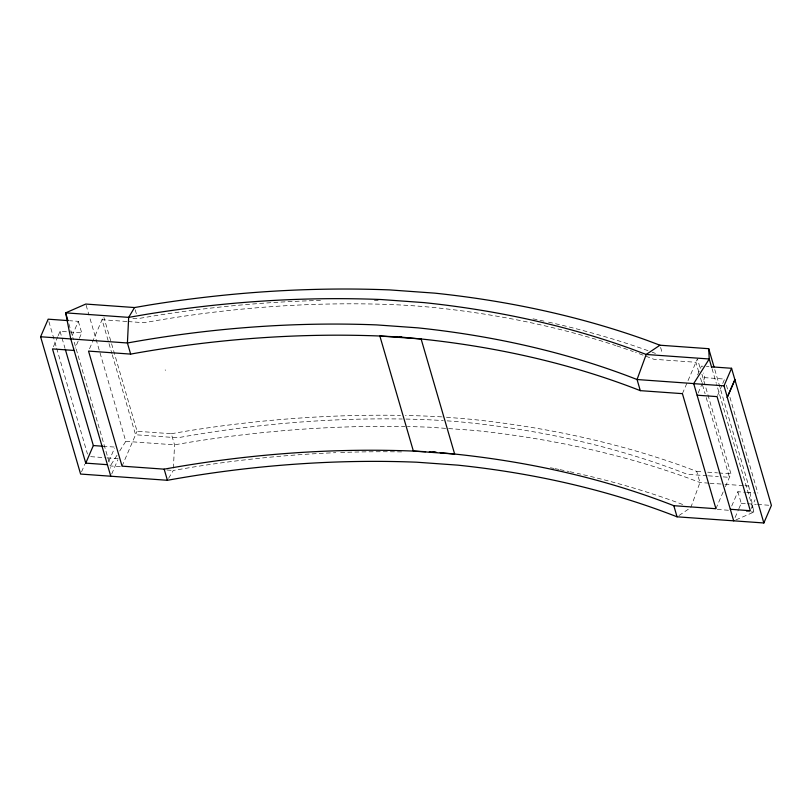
<?xml version="1.0" encoding="UTF-8"?>
<svg xmlns="http://www.w3.org/2000/svg" width="812" height="812" viewBox="0 0 812 812"><rect width="100%" height="100%" fill="white"/><g stroke="black" fill="none" stroke-linecap="round" stroke-linejoin="round"><path stroke-width="0.61" stroke-dasharray="4.06 3.04" d="M173.403 468.027L174.55 444.844L171.302 433.73L137.076 431.273L103.906 317.421M690.809 507.561L699.954 482.511L696.716 471.396L684.526 466.809A885.121 593.166 -16.2 0 0 471.599 419.337L442.895 416.921M53.43 346.714L57.693 336.818M58.159 335.721L60.058 331.326L81.697 332.869L75.08 348.257M72.187 335.63L78.338 321.339L69.538 320.71M89.533 348.764L103.55 316.213M81.545 471.863L84.864 464.17M108.828 461.389L114.512 448.204M111.721 474.025L117.872 459.734M122.054 466.149L137.076 431.273M682.415 393.658L697.427 358.782L700.248 368.475M697.62 374.89L701.395 366.121L705.171 366.385M698.147 392.998L704.755 377.651L703.415 373.043M717.544 395.525L722.264 384.563M722.741 383.467L724.629 379.072L704.755 377.651M715.93 508.718L723.441 491.28M725.441 486.632L730.952 473.843L701.659 373.317M731.734 505.977L737.875 491.727L745.365 492.265M735.093 517.518L738.402 509.845M738.869 508.748L741.234 503.267L737.875 491.727M751.252 508.515L755.028 499.735M168.581 478.319L173.281 470.463L192.373 467.194A860.152 576.429 -16.2 0 1 335.772 452.68M117.009 455.248L110.259 465.946L110.371 468.23M119.709 450.975L125.789 441.352L89.33 316.203M679.025 515.498L689.824 508.221M735.936 519.903L753.82 512.078L748.715 486.002L714.377 368.151M171.302 433.73L186.598 431.111A885.121 593.166 -16.2 0 1 400.489 415.368M441.626 416.86L426.442 416.099A885.121 593.166 -16.2 0 0 405.442 415.46M132.894 318.314L137.786 318.669L153.072 316.051A885.121 593.166 -16.2 0 1 322.029 300.44M126.824 321.481L102.048 319.705L111.924 353.616M128.063 321.572L144.16 322.719A835.183 559.701 -16.2 0 1 393.363 304.642A607.599 407.188 -16.2 0 1 434.643 307.596A835.183 559.701 -16.2 0 1 615.75 345.557M706.42 366.476L708.937 366.659M696.716 471.396L702.837 471.833M707.719 472.178L717.503 472.878M718.721 472.97L730.952 473.843M707.15 475.741L687.328 474.32A835.183 559.701 -16.2 0 0 468.169 422.656A607.599 407.188 -16.2 0 0 444.519 420.677M708.389 475.832L718.295 476.532M723.259 476.888L729.45 477.334L705.455 394.977M125.789 441.352L174.55 444.844L189.835 442.225A885.121 593.166 -16.2 0 1 404.965 426.503M708.714 483.14L699.954 482.511L687.764 477.923A885.121 593.166 -16.2 0 0 474.837 430.451L429.68 427.213A885.121 593.166 -16.2 0 0 407.451 426.554M709.962 483.231L723.715 484.216M724.964 484.307L743.711 485.647M744.969 485.738L748.715 486.002M102.962 446.245L114.979 447.097M746.624 492.356L755.363 492.985M90.69 456.659L105.773 457.735M107.032 457.826L118.339 458.638M741.234 503.267L746.258 503.623M747.517 503.714L756.317 504.343M757.576 504.435L768.883 505.247M120.349 466.667L110.259 465.946L73.801 340.796M166.978 470.006L173.281 470.463M717.28 509.459L728.618 510.271M746.258 511.54L750.044 511.804M751.303 511.895L753.82 512.078L716.651 384.502M652.117 352.164L655.436 353.413M682.618 504.475L675.584 501.836A860.152 576.429 -16.2 0 0 577.261 473.355M726.395 385.142L728.161 391.211M729.927 397.281L757.86 493.158M712.053 368.709L716.296 383.284M698.746 371.967L695.925 362.274L653.812 359.259A835.183 559.701 -16.2 0 0 635.563 352.388M700.512 378.027L705.1 393.769M660.603 347.434L662.551 354.113M165.191 369.856L165.364 370.424M135.188 309.768L137.137 316.447M112.279 354.824L135.574 434.765L177.686 437.78A835.183 559.701 -16.2 0 1 402.265 419.012M86.143 305.271L88.975 314.985M78.338 321.339L81.697 332.869M68.847 323.785L73.445 339.578M60.058 331.326L65.011 348.338M48.882 321.603L56.312 347.12M56.667 348.338L87.473 454.04M405.98 419.073A835.183 559.701 -16.2 0 1 426.889 419.702A607.599 407.188 -16.2 0 1 443.261 420.596M616.927 345.942A835.183 559.701 -16.2 0 1 633.248 351.566M340.675 452.487A860.152 576.429 -16.2 0 1 402.64 451.939M550.434 467.763A860.152 576.429 -16.2 0 1 553.957 468.443M555.124 468.676A860.152 576.429 -16.2 0 1 558.839 469.417M560.077 469.671A860.152 576.429 -16.2 0 1 568.694 471.478M569.922 471.731A860.152 576.429 -16.2 0 1 576.043 473.081M533.058 318.832A885.121 593.166 -16.2 0 1 546.192 321.623M548.567 322.151A885.121 593.166 -16.2 0 1 648.707 350.916M374.403 300.45A885.121 593.166 -16.2 0 1 378.108 300.541"/><path stroke-width="1.22" d="M734.799 379.803L727.247 397.352L734.921 379.813L771.4 505.429L763.848 522.969L677.056 516.818A835.183 559.701 -16.2 0 0 457.887 465.154L416.617 462.201A835.183 559.701 -16.2 0 0 167.414 480.288L80.601 474.056L40.6 336.757L48.172 319.177L68.289 320.618M107.407 464.687L85.767 463.134L93.339 445.555L65.366 349.546M727.369 397.362L724.01 385.822L731.561 368.283L711.454 366.841M714.022 366.933L708.714 348.703L659.953 345.212L647.763 340.624A885.121 593.166 -16.2 0 0 434.836 293.152L389.679 289.914A885.121 593.166 -16.2 0 0 149.834 304.926L134.538 307.545L128.672 317.37L127.413 342.989L130.651 354.103A835.183 559.701 -16.2 0 1 379.854 336.016L401.828 337.132M733.703 520.878L693.692 383.579L709.221 358.985L708.714 348.703M659.953 345.212L646.2 354.468L637.055 379.519L640.292 390.643L682.415 393.658L715.93 508.718L673.818 505.693A835.183 559.701 -16.2 0 0 454.649 454.04L440.216 452.69M425.62 451.695L413.379 451.076A835.183 559.701 -16.2 0 0 164.166 469.163L122.054 466.149L88.528 351.088L130.651 354.103M429.294 451.878L435.354 452.193M134.538 307.545L85.788 304.053L65.66 312.853L70.766 338.929L110.767 476.218M40.6 336.757L127.413 342.989A835.183 559.701 -16.2 0 1 376.616 324.901L417.886 327.855A835.183 559.701 -16.2 0 1 637.055 379.519L693.692 383.579M693.844 383.66L724.01 385.822M74.125 350.459L52.486 348.906L85.767 463.134M697.203 395.2L717.067 396.621L750.308 510.707L730.313 509.276M93.339 445.555L102.962 446.245M399.545 336.96L421.123 338.98A835.183 559.701 -16.2 0 1 640.292 390.643M433.06 452.02L436.602 452.355M731.561 368.283L734.921 379.813M727.247 397.352L763.848 522.969M711.698 367.491L709.221 358.985L646.2 354.468L630.985 348.744A860.152 576.429 -16.2 0 0 424.057 302.612L380.848 299.516A860.152 576.429 -16.2 0 0 147.764 314.102L128.672 317.37L65.66 312.853L67.782 320.141M673.818 505.693L677.056 516.818M164.166 469.163L167.414 480.288M421.123 338.98L379.854 336.016L413.379 451.076L454.649 454.04L421.123 338.98"/></g></svg>
